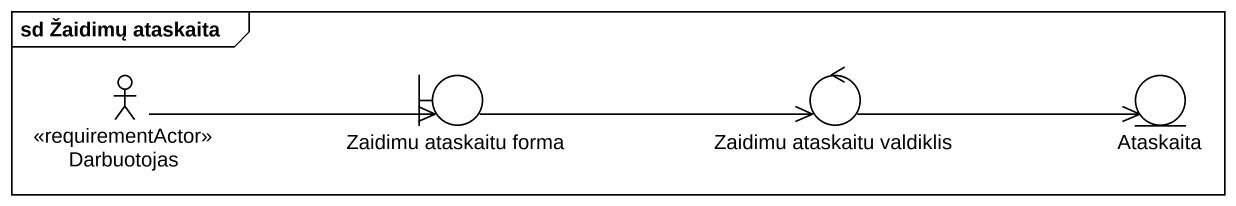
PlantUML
@startuml
mainframe sd Žaidimų ataskaita
actor Darbuotojas <<requirementActor>>
boundary "Zaidimu ataskaitu forma" as Zaidimu_ataskaitu_forma
control "Zaidimu ataskaitu valdiklis" as Zaidimu_ataskaitu_valdiklis
entity Ataskaita
Darbuotojas -right-> Zaidimu_ataskaitu_forma
Zaidimu_ataskaitu_forma -right-> Zaidimu_ataskaitu_valdiklis
Zaidimu_ataskaitu_valdiklis -right-> Ataskaita
@enduml
